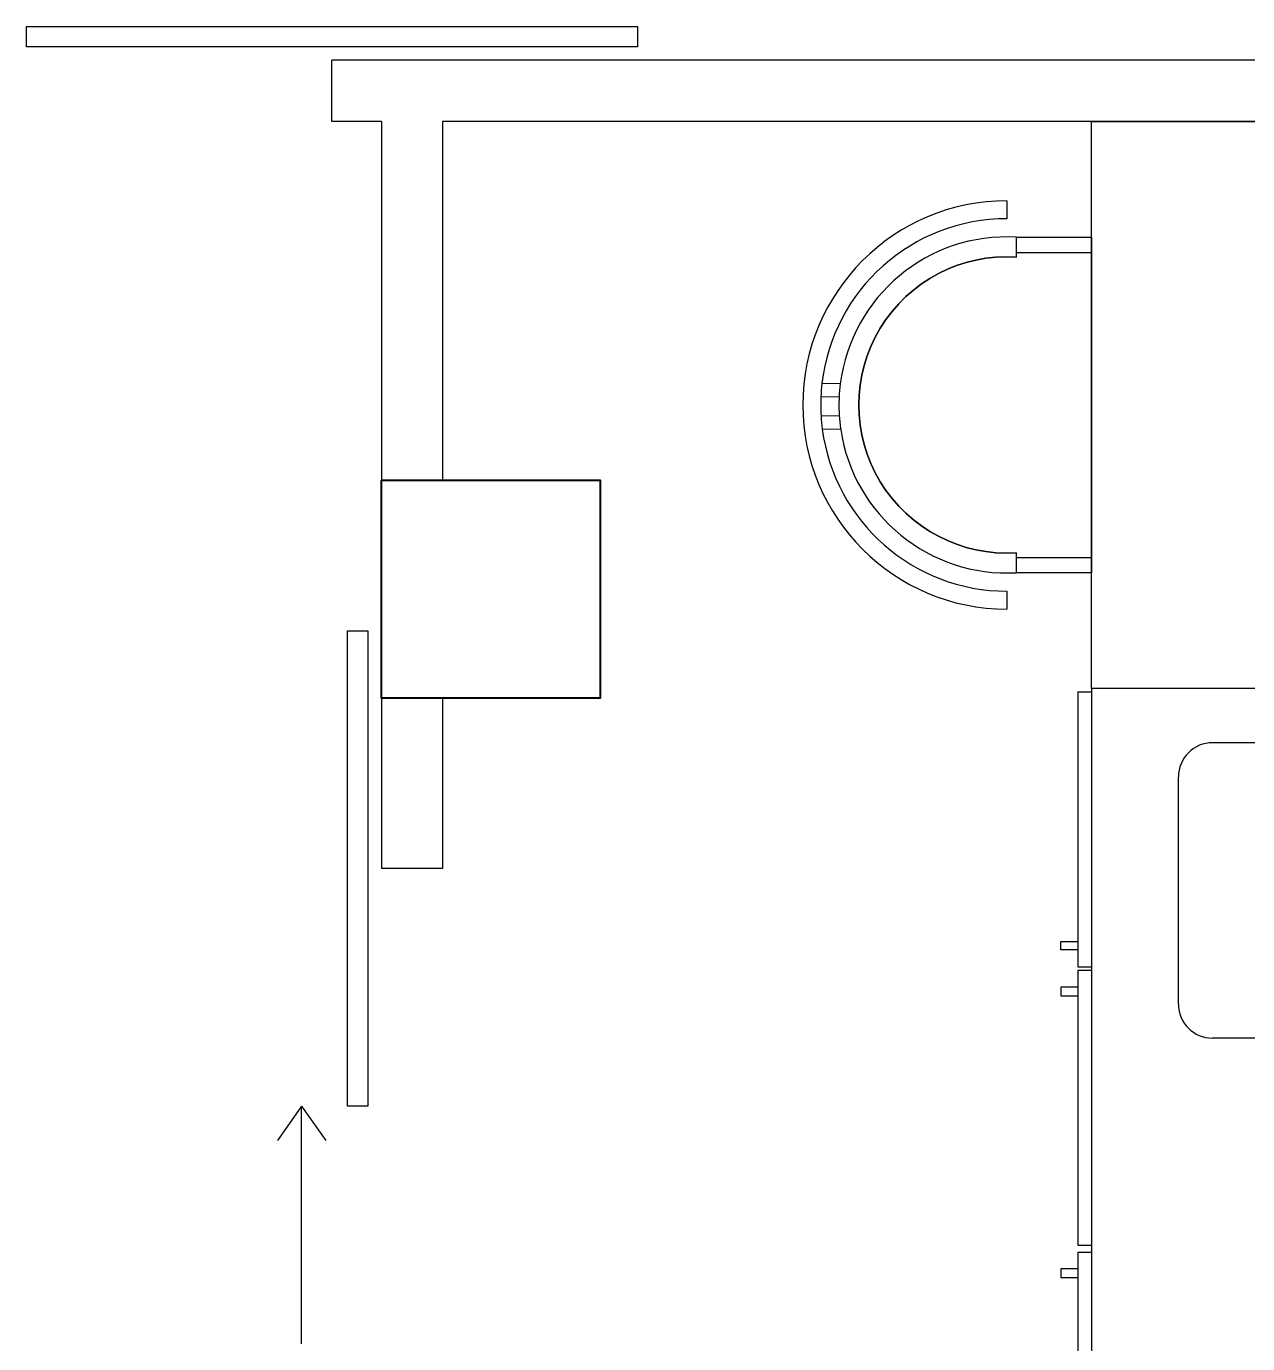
# Model space of a CAD drawing. Header units: millimetres. Extents: x 2625.3 to 2681.2, y 1230 to 1238.4.
# Drawn here: x 2676.469 to 2678.268, y 1232.947 to 1234.887 of the extents above; entities that cross this region are included whole.
import ezdxf

# ---------------------------------------------------------------- set-up
doc = ezdxf.new("R2010")
doc.units = ezdxf.units.MM
doc.layers.add('ALVENARIA', color=5, linetype='Continuous', lineweight=40)
doc.layers.add('LAYOUT', color=253, linetype='Continuous')

# ---------------------------------------------------------------- blocks, each defined once
blk = doc.blocks.new('A$C765F47DF')
at = {"layer": 'LAYOUT'}
for p, q in [((0, 2.09), (0, 0.835)), ((0, 2.09), (0.5, 2.09)), ((0.5, 0.835), (0.5, 2.09)), ((0.52, 2.085), (0.5, 2.085)), ((0.52, 1.665), (0.52, 2.085)), ((0.545, 1.7025), (0.52, 1.7025)), ((0.52, 1.69), (0.545, 1.69)), ((0.545, 1.69), (0.545, 1.7025)), ((0.52, 1.665), (0.5, 1.665)), ((0.52, 1.655), (0.5, 1.655)), ((0.52, 1.25), (0.52, 1.655)), ((0.107, 1.35), (0.322, 1.35)), ((0.057, 1.3), (0.057, 0.965)), ((0.372, 1.3), (0.372, 0.965)), ((0.545, 1.2875), (0.52, 1.2875)), ((0.545, 1.275), (0.545, 1.2875)), ((0.52, 1.275), (0.545, 1.275)), ((0.52, 1.25), (0.5, 1.25)), ((0.52, 1.245), (0.5, 1.245)), ((0.52, 0.84), (0.52, 1.245)), ((0.52, 1.22), (0.545, 1.22)), ((0.545, 1.2075), (0.52, 1.2075)), ((0.545, 1.22), (0.545, 1.2075)), ((0.107, 0.915), (0.322, 0.915)), ((0, 0.835), (0.5, 0.835)), ((0, 0.835), (0, 0)), ((0.52, 0.84), (0.5, 0.84)), ((0.5, 0.835), (0.5, 0)), ((0.6246, 0.6918), (0.6246, 0.7182)), ((0.6107, 0.6646), (0.6107, 0.6353)), ((0.6107, 0.6421), (0.5, 0.6421)), ((0.8694, 0.4538), (0.8965, 0.4533)), ((0.8715, 0.4339), (0.8984, 0.4335)), ((0.8718, 0.4062), (0.8986, 0.4058)), ((0.8701, 0.3865), (0.8971, 0.386)), ((0.6107, 0.1997), (0.6107, 0.1704)), ((0.6107, 0.1929), (0.5, 0.1929)), ((0.6246, 0.1168), (0.6246, 0.1432)), ((0.5, 0), (0, 0))]:
    blk.add_line(p, q, dxfattribs=at)
blk.add_lwpolyline([(0.5, 0.6646), (0.6107, 0.6646), (0.6107, 0.6353, -1.065895), (0.6107, 0.1997), (0.6107, 0.1704), (0.5, 0.1704)], format="xyb", close=True, dxfattribs=at)
for centre, radius, start, end in [((0.107, 1.3), 0.05, 90, 180), ((0.322, 1.3), 0.05, 0, 90), ((0.107, 0.965), 0.05, 180, 270), ((0.322, 0.965), 0.05, 270, 0), ((0.6246, 0.4175), 0.3007, 270, 90), ((0.6246, 0.4175), 0.2743, 7.5004, 90), ((0.6246, 0.4175), 0.2475, 8.4294, 93.2215), ((0.6246, 0.4175), 0.2182, 266.3461, 93.6539), ((0.6246, 0.4175), 0.2475, 3.8089, 8.4294), ((0.6246, 0.4175), 0.2743, 3.3377, 7.5004), ((0.6246, 0.4175), 0.2475, 357.3933, 3.8089), ((0.6246, 0.4175), 0.2743, 357.5501, 3.3377), ((0.6246, 0.4175), 0.2475, 352.7978, 357.3933), ((0.6246, 0.4175), 0.2743, 353.4058, 357.5501), ((0.6246, 0.4175), 0.2475, 266.7785, 352.7978), ((0.6246, 0.4175), 0.2743, 270, 353.4058)]:
    blk.add_arc(centre, radius, start, end, dxfattribs=at)

msp = doc.modelspace()

# ---------------------------------------------------------------- linework, layer by layer
for p, q in [((2678.6285, 1234.8372), (2676.9195, 1234.8372)), ((2676.9195, 1234.7472), (2676.9195, 1234.8372)), ((2676.9925, 1234.7472), (2676.9195, 1234.7472)), ((2676.9925, 1234.7472), (2676.9925, 1234.2187)), ((2678.5385, 1234.7472), (2677.0825, 1234.7472)), ((2677.0825, 1234.7472), (2677.0825, 1234.2187)), ((2676.9925, 1233.8977), (2676.9925, 1233.6472)), ((2677.0825, 1233.8977), (2677.0825, 1233.6472)), ((2677.0825, 1233.6472), (2676.9925, 1233.6472)), ((2676.875, 1233.2972), (2676.8392, 1233.2462)), ((2676.875, 1232.9472), (2676.875, 1233.2972)), ((2676.875, 1233.2972), (2676.9107, 1233.2462))]:
    msp.add_line(p, q)
for points in [[(2676.4695, 1234.8572), (2676.4695, 1234.8872), (2677.3695, 1234.8872), (2677.3695, 1234.8572), (2676.4695, 1234.8572)], [(2676.9425, 1233.9972), (2676.9725, 1233.9972), (2676.9725, 1233.2972), (2676.9425, 1233.2972), (2676.9425, 1233.9972)]]:
    msp.add_lwpolyline(points)
at = {"layer": 'ALVENARIA'}
msp.add_lwpolyline([(2676.9925, 1234.2187), (2677.3145, 1234.2187), (2677.3145, 1233.8977), (2676.9925, 1233.8977), (2676.9925, 1234.2187)], dxfattribs=at)

# ---------------------------------------------------------------- block references
at = {"rotation": 180}
msp.add_blockref('A$C765F47DF', (2678.5385, 1234.7472), dxfattribs=at)

doc.saveas('drawing.dxf')
